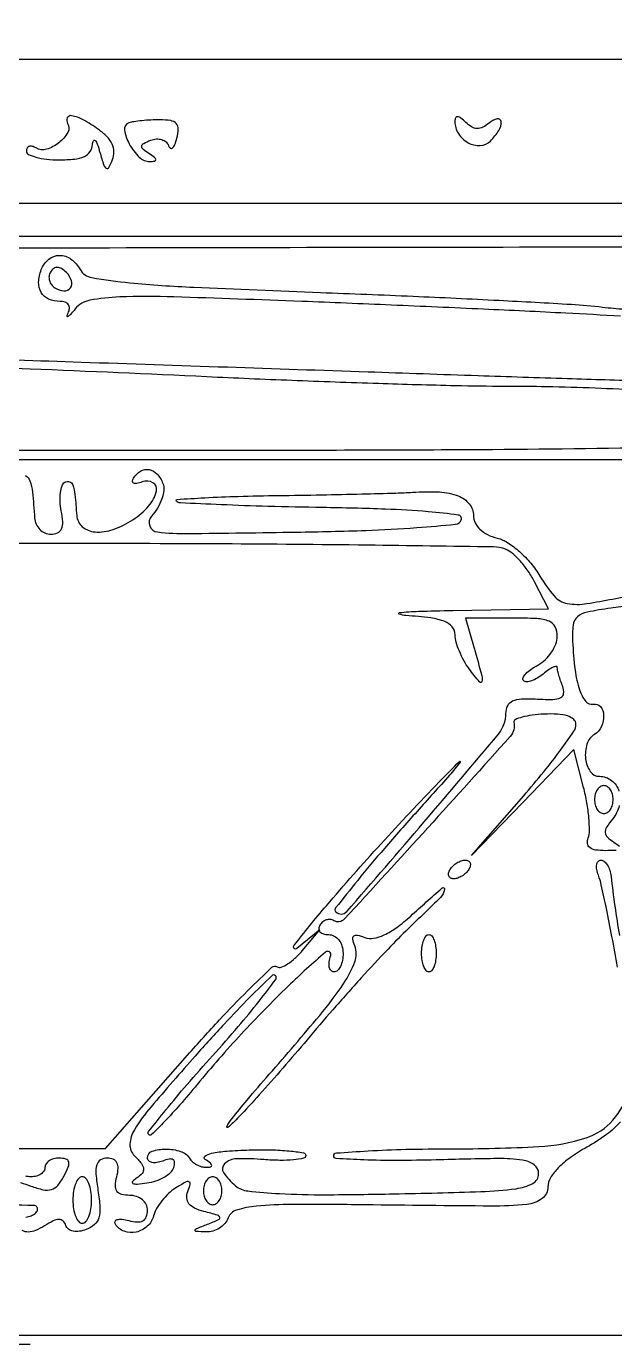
# Model space of a CAD drawing. Extents: x 0 to 960, y 2 to 508.
# Drawn here: x 625 to 688.2, y 290.5 to 431.5 of the extents above; entities that cross this region are included whole.
import ezdxf

# ---------------------------------------------------------------- set-up
doc = ezdxf.new("R2010")
doc.units = 0
doc.header["$MEASUREMENT"] = 0
doc.layers.get('0').update_dxf_attribs({"linetype": 'CONTINUOUS'})

msp = doc.modelspace()

# ---------------------------------------------------------------- linework, layer by layer
for points in [[(950.435205, 17.497208, 0.000014), (841.980241, 17.749425, 0.000448), (702.642048, 17.944951, 0.000127), (485.936462, 18), (20.872924, 18)], [(35, 483), (493.25, 483.195646, 0.000139), (665.793784, 483.317409, 0.000275), (802.789062, 483.527716, 0.00022)], [(528.327407, 270.897244, 0.00005), (624.844188, 271.243001, 0.000026), (722.113458, 271.606143, 0.197976)], [(615.383203, 80.000173, -0.000023), (732.426715, 80.015952, -0.001336)], [(693.431984, 369.001981, -0.000002), (693.690518, 368.090756, -0.000001), (693.999815, 367.000582, -0.000001), (694.309052, 365.910596, -0.000002), (694.567388, 365, -0.045609)], [(730.75, 407.863176, 0.000359), (618.101393, 407.699187, 0.003368)], [(617, 395.953165, -0.00005), (630.884439, 395.486368, -0.000035), (646.590625, 394.955642, -0.000035), (661.682431, 394.44356, -0.000072), (673.5, 394.040036, 0.000611), (683.095373, 393.722736, 0.001011), (691.195373, 393.481182, 0.000052), (698.494484, 393.279046, 0.228854)], [(688.795823, 400.4018, 0.00308), (682.932345, 400.733087, 0.000947), (674.081278, 401.161692, 0.000947), (664.174838, 401.603794, 0.001039), (654.565974, 401.994384, 0.001671), (640.836929, 402.477943, 0.016237), (635.017618, 402.474409, 0.038212), (631.820365, 402.123012, 0.17589), (630.241816, 401.189459, -0.01055), (629.732898, 400.596894, -0.078685), (629.446031, 400.363466, -0.658441), (629.36539, 400.423327, -0.059199), (629.48486, 400.75, 0.097245), (629.624291, 401.244204, 0.173569), (629.51596, 401.647196, 0.161086), (629.166886, 401.909844, 0.081585), (628.618034, 402, -0.101668), (627.393403, 402.251613, -0.15931), (626.592963, 402.95542, -0.145634), (626.32008, 404.049874, -0.080554), (626.603744, 405.409758, -0.128638), (627.401642, 406.522038, -0.172907), (628.557182, 406.944131, -0.160174), (629.78723, 406.550306, -0.108696), (630.772387, 405.442238, 0.226152), (632.032752, 404.550477, 0.01876), (636.117127, 404.00223, 0.012733), (642.97831, 403.518046, 0.00198), (656.572077, 402.960008, -0.001647), (666.509851, 402.558682, -0.002044), (675.752271, 402.11708, -0.001667), (683.509791, 401.688698, -0.015397), (686.861186, 401.388655, 0.015029), (689.22852, 401.174958, 0.03393)], [(691.122381, 392.450566, 0.003888), (686.071754, 392.677481, 0.003864), (680.882701, 392.830051, 0.005886), (676.375199, 392.874643, -0.006585), (671.048789, 392.934776, -0.001887), (662.798718, 393.167759, -0.001899), (653.492811, 393.5011, -0.002017), (644.375199, 393.89922, 0.001837), (625.398509, 394.734672, 0.000682), (598.687337, 395.775832, 0.000667)], [(606.308371, 386.035591, 0.000592), (643.542106, 386.014613, 0.001049), (671.319002, 386.090127, 0.002755), (691.239937, 386.29585, 0.000478)], [(624.896137, 383.289343, -0.176469), (625.381038, 382.726024, -0.066474), (625.659416, 381.52974, -0.007516), (625.88465, 378.75, 0.089518), (626.051282, 378.081771, 0.089555), (626.440986, 377.514063, 0.092827), (626.990791, 377.133493, 0.105474), (627.616577, 377, 0.102171), (628.340064, 377.149398, 0.187453), (628.762676, 377.565698, 0.120736), (628.900746, 378.315896, 0.032658), (628.750687, 379.523867, -0.034573), (628.629694, 380.529283, -0.043863), (628.664299, 381.463549, -0.0501), (628.83376, 382.204612, -0.174824), (629.134109, 382.582884, -0.22486), (629.634206, 382.638732, -0.228303), (629.989752, 382.28696, -0.06105), (630.218263, 381.264475, -0.007777), (630.40411, 379.013349, 0.2021), (631.009143, 377.809302, 0.158874), (632.372024, 377.247157, 0.103998), (634.319071, 377.503997, 0.060482), (636.440704, 378.553105, 0.068605), (638.118696, 380.016038, 0.119024), (638.967674, 381.647437, 0.335138), (638.590336, 382.530433, 0.225354), (637.448062, 382.618443, -0.036408), (636.868281, 382.443138, -0.155351), (636.512472, 382.474315, -0.32948), (636.393111, 382.674071, -0.1144), (636.507079, 383.011454, -0.11729), (637.269181, 383.770987, -0.182717), (638.169422, 383.942954, -0.165257), (639.025488, 383.475003, -0.094425), (639.652666, 382.462755, -0.118658), (639.748633, 381.729831, -0.056134), (639.541022, 380.793356, -0.051087), (639.088339, 379.812526, -0.050312), (638.444235, 378.938381, 0.279464), (638.242144, 377.890628, 0.283927), (639.077206, 377.238479, 0.030068), (642.40719, 377.073143, 0.001327), (653.990575, 377.225626, 0.004316), (661.430311, 377.407558, 0.010518), (666.906961, 377.704224, 0.005903), (671.073145, 378.067427, 0.295989), (671.686973, 378.558058, 0.471439), (671.370996, 379.061894, 0.010579), (668.145982, 379.412931, 0.013346), (663.542278, 379.692135, 0.004463), (656.800312, 379.860432, -0.002703), (650.926498, 379.986374, -0.00431), (645.906707, 380.16447, -0.001068), (641.533488, 380.366741, -0.186375), (641.114293, 380.552374, -0.645003), (641.183658, 380.736485, -0.002439), (644.151803, 380.914489, -0.006599), (647.735897, 381.064481, -0.00373), (652.083333, 381.156524, 0.001251), (656.6708, 381.2309, 0.001474), (661.013358, 381.324985, 0.00129), (664.680571, 381.424722, 0.009233), (666.451502, 381.51021, -0.029393), (669.35979, 381.533282, -0.079242), (671.375376, 381.105802, -0.131862), (672.557108, 380.245349, -0.171459), (673, 378.991777, 0.11668), (673.181145, 378.226098, 0.087313), (673.699797, 377.52775, 0.074317), (674.513839, 376.959472, 0.053847), (675.552783, 376.576108, -0.081212), (676.687117, 376.085822, -0.039218), (677.951809, 375.12751, -0.037141), (679.158328, 373.882537, -0.040627), (680.127939, 372.507732, 0.044671), (681.663968, 370.366712, 0.170991), (683.066659, 369.562689, 0.087917), (685.181652, 369.54917, 0.007069), (690.681984, 370.567856, -0.057921)], [(622.391752, 311.047634, 0.004455), (626.714816, 311.025115), (633.5, 311.05023), (642.300068, 321.053189, -0.006654), (645.732702, 324.851889, -0.01086), (648.754899, 327.969583, -0.004704), (651.359001, 330.4938, -0.340846), (651.916421, 330.551655, 0.230935), (652.357949, 330.507505, 0.05342), (653.046244, 330.849368, 0.044555), (653.835347, 331.45773, 0.030704), (654.616353, 332.273581), (656.5, 334.5), (654.027274, 332.5, -0.887228), (653.723273, 332.795565, -0.013844), (657.206676, 337.106302, -0.00815), (663.057828, 343.728905, -0.007304), (669.336197, 350.407265, -0.004867), (671.496434, 352.595856, -0.930722), (671.580116, 352.522922, -0.020713), (670.421491, 351.109244, -0.001405), (666.949052, 347.235293, 0.005097), (663.439457, 343.261228, 0.008449), (660.570472, 339.829512, 0.002845), (658.203249, 336.864374, 0.380245), (658.228273, 336.438394, 0.43431), (659.393229, 336.47809, 0.002284), (667.679538, 346.066019, 0.003399), (675.673052, 355.530496, 0.173809), (676.489264, 357.764001, -0.112761), (676.682474, 358.586375, -0.17287), (677.201107, 359.092415, -0.099217), (678.170128, 359.322338, -0.02359), (679.836901, 359.302349, 0.0175), (681.534214, 359.261321, 0.110489), (682.371002, 359.458056, 0.259831), (682.68363, 359.904047, 0.117884), (682.586901, 360.634136, -0.010704), (682.362222, 361.259331, -0.011833), (682.172402, 361.87312, -0.011268), (682.034964, 362.403117, -0.057863), (682, 362.704232, 0.451402), (681.879791, 362.810251, 0.079752), (681.552276, 362.714494, 0.04246), (681.061244, 362.427789, 0.019845), (680.475834, 361.979944, -0.037882), (679.851123, 361.536784, -0.054043), (679.234457, 361.251511, -0.06812), (678.714934, 361.151986, -0.212789), (678.390188, 361.276479, -0.306628), (678.332664, 361.575027, -0.083388), (678.606301, 362.000909, -0.054872), (679.155071, 362.485798, -0.030671), (679.914354, 362.954163, 0.065849), (680.712004, 363.527119, 0.055383), (681.387341, 364.319647, 0.057623), (681.846107, 365.200944, 0.091464), (682, 366.035184, 0.113989), (681.764479, 367.05485, 0.18651), (681.12269, 367.650368, 0.083027), (679.813477, 367.934295, 0.011972), (677.069806, 368), (672.139611, 368), (673.069806, 364.756602, -0.002632), (673.900779, 361.800536, -0.127903), (673.909509, 361.192044, -0.617208), (673.657117, 361.134339, -0.010513), (672.531803, 362.55887, -0.035485), (671.967438, 363.42666, -0.028679), (671.485547, 364.428504, -0.029542), (671.147641, 365.408858, -0.063618), (671.031803, 366.19774, 0.168327), (670.722268, 367.03981, 0.128784), (669.92329, 367.620956, 0.062191), (668.417078, 368.003108, 0.013603), (665.75, 368.262758, -0.073294), (665.040578, 368.418548, -0.78805), (665.060669, 368.576486, -0.019152), (667.093878, 368.72139, -0.003712), (670.77568, 368.815018), (681.05136, 369), (679.562665, 371.878819, 0.031768), (678.873617, 373.026336, 0.030455), (678.03576, 374.094456, 0.031905), (677.180109, 374.942525, 0.087914), (676.455198, 375.378819, 0.088184), (675.144562, 375.631552, 0.000434), (661.584673, 375.817528, 0.001969), (646.135517, 375.955176, 0.001243), (628.105304, 376), (581.374182, 376)], [(692, 369.634457), (687.75, 369.058609, 0.015591), (685.199425, 368.631666, 0.130385), (684.158809, 368.120829, 0.188439), (683.700486, 367.246118, 0.03982), (683.646894, 365.49138, 0.01833), (683.911354, 362.413884, 0.04951), (684.392264, 360.276548, 0.086831), (685.054825, 359.04473, 0.288702), (685.882837, 358.75, -0.286112), (686.628176, 358.488708, -0.161443), (686.974301, 357.558323, -0.114443), (686.738543, 356.344633, -0.150488), (686, 355.5, 0.178755), (685.187917, 354.461061, 0.107212), (685.035883, 352.883347, 0.121241), (685.547708, 351.518788, 0.24754), (686.531385, 351, -0.166152), (687.82066, 350.559405, -0.155519), (688.612922, 349.410353, -0.1339)], [(688.317224, 343.053026, -0.012806), (687.143011, 343.015313, -0.037637), (686.115475, 343.086059, -0.12529), (685.495308, 343.343349, -0.204236), (685.24257, 343.779367, -0.122812), (685.316518, 344.38245, 0.094155), (685.458494, 345.168688, 0.020569), (685.389094, 346.548935, 0.02073), (685.173314, 348.163925, 0.018577), (684.818633, 349.816405), (683.790252, 353.867909), (678.289644, 348.183954), (672.789037, 342.5), (678.394519, 348.920413, 0.009029), (680.54194, 351.471577, 0.012765), (682.35339, 353.824514, 0.008908), (683.764815, 355.832163, 0.149841), (684, 356.599325, 0.21795), (683.763802, 357.115449, 0.101847), (683.107722, 357.481938, 0.062913), (682.040809, 357.676933, 0.02688), (680.587868, 357.678911, 0.019512), (679.291214, 357.560059, 0.033351), (678.225676, 357.347276, 0.038037), (677.478847, 357.083249, 0.360196), (677.337868, 356.801176, -0.244138), (676.950726, 355.290888, -0.001831), (668.111327, 345.482895, -0.001544), (659.134998, 335.657138, -0.359664), (657.999033, 335.500598, 0.117313), (657.622408, 335.625414, 0.100566), (657.206558, 335.5778, 0.092806), (656.815111, 335.364183, 0.083342), (656.510081, 335.016312, 0.136093), (656.397824, 334.63036, 0.190788), (656.524436, 334.298542, 0.140899), (656.890269, 334.074611, 0.067432), (657.440983, 334, -0.12119), (658.051226, 333.849885, -0.106973), (658.555123, 333.429285, -0.093907), (658.886332, 332.785022, -0.072022), (659, 332, -0.046464), (658.92871, 331.234506, -0.06642), (658.715469, 330.5875, -0.086521), (658.401391, 330.150917, -0.196096), (658.031385, 330, -0.213703), (657.713483, 330.142375, -0.132685), (657.527093, 330.514062, -0.086319), (657.510812, 331.079585, -0.048293), (657.674831, 331.75, 0.766444), (657.126817, 332.124404, 0.014856), (653.112118, 328.471608, 0.014137), (648.090248, 323.339897, 0.01393), (643.340835, 317.907847, -0.007225), (641.475344, 315.715592, -0.012135), (639.838597, 313.936537, -0.005819), (638.442199, 312.52404, -0.412485), (638.141739, 312.524927, -0.380611), (638.122598, 312.85438, -0.002754), (639.986731, 315.184103, -0.00831), (642.242235, 317.878499, -0.005013), (645, 321, 0.006419), (647.749399, 324.129723, 0.010615), (649.979421, 326.849746, 0.004454), (651.77165, 329.17532, 0.37443), (651.743031, 329.590303, 0.41019), (651.345601, 329.593037, 0.003625), (648.995912, 327.273731, 0.009545), (646.268885, 324.436327, 0.005705), (643.130389, 320.964849, 0.004113), (638.394833, 315.515499, 0.039799), (636.596902, 313.037361, 0.124796), (636.120859, 311.497264, 0.212326), (636.595981, 310.261162, -0.027163), (637.357264, 309.412343, -0.146652), (637.587687, 308.844596, -0.211626), (637.426358, 308.362265, -0.064128), (636.823889, 307.851884, 0.059847), (636.399344, 307.498407, 0.51404), (636.439275, 307.293757, 0.129561), (636.881574, 307.217477, 0.013227), (637.947197, 307.338792, 0.04638), (638.915913, 307.568171, 0.049358), (639.80456, 307.969109, 0.054842), (640.489783, 308.470863, 0.127542), (640.833647, 309.00094, 0.079435), (640.921717, 309.535739, 0.26944), (640.752213, 309.830618, 0.183888), (640.338756, 309.896919, 0.040447), (639.63645, 309.690734, -0.050806), (639.009572, 309.52069, -0.092409), (638.480707, 309.531765, -0.141799), (638.134022, 309.715329, -0.203262), (638, 310.031385, -0.320036), (638.504298, 310.738566, -0.08491), (639.952631, 310.975925, -0.073884), (641.56532, 310.724807, -0.180743), (642.5, 310, 0.075854), (642.824567, 309.618541, 0.054031), (643.286338, 309.298248, 0.053889), (643.807626, 309.083483, 0.074131), (644.309017, 309.015313, 0.046738), (644.786183, 309.06621, 0.397908), (644.899284, 309.226757, 0.19815), (644.754733, 309.470709, 0.019879), (644.18627, 309.863717, -0.533908), (644.177643, 310.210929, -0.101421), (644.882271, 310.519428, -0.034123), (646.50711, 310.752226, -0.011023), (648.93627, 310.878757, -0.012187), (651.261132, 310.891834, -0.020202), (653.218779, 310.775913, -0.015266), (654.741666, 310.576699, -0.367919), (655, 310.273147, -0.356594), (654.763585, 309.983808, -0.02637), (653.678125, 309.822067, -0.027279), (652.225265, 309.762979, -0.016369), (650.5, 309.843488, 0.026171), (647.576616, 309.922546, 0.181486), (646.271418, 309.39463, 0.373706), (646.164803, 308.447592, 0.068835), (647.451208, 307.040493, 0.145904), (648.781489, 306.473411, 0.015392), (652.184306, 306.192322, 0.013736), (657.121183, 306.072994, 0.004411), (664.451208, 306.16189, 0.002469), (673.795946, 306.403866, 0.026561), (677.567677, 306.721197, 0.083972), (679.378114, 307.290363, 0.281784), (680, 308.306226, 0.233394), (679.522081, 309.2743, 0.130124), (678.280464, 309.79172, 0.037644), (675.613001, 309.954099, 0.003483), (668.997962, 309.812384, -0.006386), (664.779465, 309.746513, -0.010651), (661.228371, 309.812075, -0.004487), (658.274573, 309.956148, -0.398196), (657.997962, 310.25, -0.392069), (658.279859, 310.552584, -0.003448), (661.685864, 310.779688, -0.009319), (665.737504, 310.946081, -0.005602), (670.54966, 311, 0.01249), (680.018351, 311.236558, 0.066629), (685.092891, 312.175793, 0.134007), (687.97385, 314.073633, 0.122947), (689.607226, 317.232618, 0.011929)], [(688.657429, 347.868469, -0.114336), (687.926178, 346.41105, 0.032057), (687.299489, 345.549057, 0.156345), (687.149567, 344.972414, 0.189171), (687.375141, 344.480225, 0.050784), (688.064302, 343.939097, -0.035957), (688.680927, 343.483765, -0.436686)], [(688.468856, 330.518248, 0.003687), (687.873599, 333.789019, 0.004638), (687.271924, 336.808747, 0.00373), (686.725375, 339.330799, 0.036401), (686.409772, 340.374536, -0.046907), (686.235605, 340.997388, -0.086158), (686.231915, 341.52252, -0.135988), (686.392025, 341.866909, -0.219763), (686.680207, 342, -0.17674), (687.036913, 341.869846, -0.078419), (687.36994, 341.485937, -0.063371), (687.630672, 340.919603, -0.048067), (687.77257, 340.25, 0.014194), (688.674937, 333.899611, 0.021366)], [(312.184434, 96.120158, 0.00056), (356.192474, 96.028511, -0.000533), (388.125038, 95.963689, -0.000882), (415.086453, 95.832629, -0.000044), (439.392287, 95.669433, -0.197145), (439.85914, 95.474193, -0.66643), (439.749622, 95.207972, -0.000018), (386.870077, 94.953943, -0.000619), (332.900238, 94.763453, -0.000573), (277.5, 94.7, -0.0122)], [(688.771656, 313.904112, -0.058995), (687.295115, 312.531541, -0.030791), (685.176541, 311.175076, 0.025832), (683.407191, 310.066775, 0.045748), (682.094313, 308.954917, 0.058605), (681.268286, 307.889723, 0.13647), (681, 306.925076, -0.237654), (680.361326, 305.657261, -0.135563), (678.723226, 305.025649, -0.026573), (674.878531, 304.851002, -0.001151), (661.387811, 304.986461, 0.003387), (653.541661, 305.030152, 0.023514), (649.705364, 304.845001, 0.050569), (647.569175, 304.420202, 0.230728), (646.669196, 303.580322, -0.090911), (646.303961, 302.981563, -0.069573), (645.717626, 302.484866, -0.06854), (645.007687, 302.161819, -0.082588), (644.281385, 302.070285, -0.006866), (643.221166, 302.126707, -0.452508), (643.122089, 302.255953, -0.251388), (643.263524, 302.427872, -0.004198), (644.446448, 302.902281, 0.00972), (645.644933, 303.398363, 0.373376), (645.760554, 303.641296, 0.260452), (645.53623, 303.868027, 0.006344), (644.066568, 304.272341, -0.045506), (643.064687, 304.634344, -0.11433), (642.457477, 305.110827, -0.154127), (642.224528, 305.708, -0.108546), (642.333119, 306.425712, 0.026921), (642.593346, 307.230934, 0.411382), (642.461005, 307.461105, 0.198599), (642.084308, 307.414281, 0.010621), (641.027214, 306.784922, 0.04893), (640.265781, 306.1988, 0.036546), (639.547959, 305.418824, 0.037353), (638.975352, 304.574975, 0.066535), (638.657834, 303.799555, -0.144563), (637.982901, 302.681005, -0.13235), (636.785644, 302.061388, -0.140838), (635.496129, 302.145885, -0.169587), (634.557637, 302.906741, -0.236417), (634.53149, 303.19888, -0.238295), (634.749762, 303.393387, -0.095442), (635.266748, 303.429487, -0.033809), (635.99862, 303.29011, 0.047884), (636.909519, 303.143032, 0.142031), (637.521437, 303.278447, 0.181512), (637.876491, 303.690091, 0.088381), (638, 304.383369, 0.111526), (637.857214, 305.015552, 0.106194), (637.455192, 305.537997, 0.097319), (636.840498, 305.881276, 0.078984), (636.09362, 306, -0.060551), (635.214569, 306.106846, -0.182942), (634.726188, 306.44369, -0.167579), (634.55836, 307.042979, -0.049229), (634.710251, 308, 0.047866), (634.855195, 308.897473, 0.135911), (634.726896, 309.512353, 0.179144), (634.332962, 309.872337, 0.096768), (633.679502, 310, 0.135774), (632.962735, 309.801708, 0.19086), (632.563458, 309.280625, 0.091356), (632.469514, 308.288699, 0.018276), (632.690837, 306.517721, -0.023088), (632.899044, 304.710575, -0.090183), (632.774636, 303.597838, -0.139629), (632.306121, 302.86477, -0.0898), (631.437937, 302.33781, -0.055148), (630.68849, 302.141469, -0.086771), (630.025057, 302.159431, -0.112083), (629.52568, 302.384484, -0.15175), (629.238657, 302.784028, 0.122112), (628.946392, 303.245294, 0.198216), (628.520283, 303.411373, 0.108966), (627.894409, 303.260341, 0.026102), (626.953647, 302.738979, -0.037101), (625.983494, 302.228866, -0.098074), (625.220492, 302.062734, -0.123386), (624.559894, 302.215087, -0.078461)], [(624.364915, 307.372908, -0.023335), (625.481772, 307.00693, 0.034564), (626.814358, 306.603138, 0.127499), (627.686568, 306.628011, 0.148005), (628.362379, 307.066943, 0.052425), (629.016955, 308.031681, 0.023625), (629.502494, 309.052005, 0.160599), (629.545644, 309.60101, 0.272261), (629.251178, 309.903668, 0.06697), (628.535184, 310, 0.063296), (627.94822, 309.925396, 0.081304), (627.45096, 309.70625, 0.098371), (627.118227, 309.381368, 0.151449), (627, 309, -0.148195), (626.884432, 308.618646, -0.098894), (626.559375, 308.29375, -0.082425), (626.073457, 308.074694, -0.064853), (625.5, 308, -0.067717), (624.926643, 308.078009, -0.084381)], [(624.94976, 303.664069, 0.064597), (625.518765, 303.811751, 0.074632), (625.958174, 304.070355, 0.141215), (626.191441, 304.404612, 0.508581), (625.832878, 304.915177, 0.001208), (615.29643, 305.074764, 0.00633)], [(625.423302, 290, 0.000404), (570.540191, 289.955625, 0.003504)]]:
    msp.add_lwpolyline(points, format="xyb")
for points in [[(5.998407, 426.25), (5.996813, 402.5), (14.248407, 402.5), (22.5, 402.5), (22.753164, 248.25), (23.006328, 94), (14.503164, 94), (6, 94), (6, 75.513061), (6, 57.026122), (16.25, 57.412259, -0.009139), (24.444737, 57.571062, -0.000017), (159.275, 57.714579, -0.000125), (310.797984, 57.832731, -0.000078), (488.75, 57.899198), (951, 58), (951, 254), (951, 450), (478.5, 450), (6, 450)], [(629.429973, 421.113307, -0.273619), (629.448989, 420.133746, -0.098762), (628.503329, 419.037176, -0.0913), (627.147734, 418.331132, -0.216191), (626.043805, 418.472927, 0.069074), (625.644292, 418.649256, 0.143434), (625.306618, 418.646823, 0.190229), (625.0842, 418.471299, 0.13245), (625, 418.159017, 0.28355), (625.228357, 417.788717, 0.049582), (626.028125, 417.481711, 0.040989), (627.158816, 417.269519, 0.0259), (628.5, 417.2, 0.025517), (630.162187, 417.284884, 0.082121), (631.227247, 417.574977, 0.136131), (631.839743, 418.091289, 0.13569), (632.09968, 418.85, -0.090819), (632.198594, 419.251624, -0.535427), (632.374635, 419.280937, -0.103839), (632.6189, 418.878652, -0.016776), (632.89572, 418, 0.010127), (633.306072, 416.634418, 0.186846), (633.585667, 416.289795, 0.425096), (633.869664, 416.372734, 0.028963), (634.254154, 417.222634, 0.098612), (634.40011, 418.071161, 0.103077), (634.205419, 418.896442, 0.084749), (633.650431, 419.696978, 0.046156), (632.735608, 420.472634, 0.026514), (631.100394, 421.493274, 0.078547), (629.860536, 421.943344, 0.34238), (629.39694, 421.708842, 0.254364)], [(671, 421.322445, 0.143583), (671.383203, 420.015519, 0.125252), (672.428053, 419.039878, 0.138335), (673.729093, 418.739325, 0.186493), (674.823794, 419.223794, 0.05412), (675.732749, 420.35413, 0.162855), (675.970856, 421.301421, 0.468199), (675.554248, 421.597839, 0.109272), (674.676206, 421.146238, -0.05617), (673.99033, 420.696382, -0.125475), (673.385791, 420.562063, -0.128718), (672.800892, 420.73472, -0.060657), (672.176206, 421.223794, 0.028359), (671.65163, 421.692016, 0.148149), (671.295775, 421.833257, 0.320237), (671.08058, 421.705383, 0.104073)], [(636.00799, 421.16933, 0.363035), (635.540516, 420.411234, 0.089624), (636.040717, 418.91528, 0.073355), (637.126575, 417.480661, 0.199863), (638.285184, 417.015313, 0.042509), (638.788334, 417.064562, 0.401054), (638.90402, 417.224762, 0.201346), (638.759593, 417.468581, 0.018418), (638.166154, 417.876149, -0.031075), (637.519, 418.345133, -0.258173), (637.390532, 418.670306, -0.245107), (637.595807, 418.964138, -0.028472), (638.351547, 419.304659, -0.074492), (638.96132, 419.439544, -0.091865), (639.538878, 419.373284, -0.105774), (639.994085, 419.119731, -0.1333), (640.260129, 418.719613, 0.161304), (640.453451, 418.460829, 0.347201), (640.686757, 418.474614, 0.117341), (640.941091, 418.83866, 0.030113), (641.16574, 419.52579, 0.054868), (641.310811, 420.511316, 0.198185), (641.094844, 421.094304, 0.169449), (640.499666, 421.411012, 0.038345), (639.341004, 421.5, 0.012535), (638.371986, 421.475703, 0.012188), (637.396267, 421.402866, 0.012177), (636.542428, 421.297102, 0.043567)], [(627.596556, 405.156231, 0.105525), (627.439393, 404.716563, 0.099247), (627.470283, 404.240657, 0.096292), (627.684746, 403.801911, 0.09291), (628.050219, 403.468963, 0.116221), (629.032006, 403.141241, 0.258096), (629.731074, 403.448742, 0.251496), (629.853466, 404.214666, 0.113251), (629.296201, 405.103799, 0.053431), (628.785686, 405.515485, 0.136091), (628.335356, 405.655459, 0.169261), (627.940704, 405.531428, 0.094625)], [(686, 348.5, 0.064853), (686.074694, 347.926543, 0.082425), (686.29375, 347.440625, 0.098894), (686.618646, 347.115568, 0.148195), (687, 347, 0.148195), (687.381354, 347.115568, 0.098894), (687.70625, 347.440625, 0.082425), (687.925306, 347.926543, 0.064853), (688, 348.5, 0.064853), (687.925306, 349.073457, 0.082425), (687.70625, 349.559375, 0.098894), (687.381354, 349.884432, 0.148195), (687, 350, 0.148195), (686.618646, 349.884432, 0.098894), (686.29375, 349.559375, 0.082425), (686.074694, 349.073457, 0.064853)], [(672.5, 341, -0.064269), (672.189439, 340.617474, -0.051777), (671.769763, 340.29375, -0.053414), (671.310186, 340.073533, -0.085235), (670.881966, 340, -0.117858), (670.550471, 340.079239, -0.186277), (670.357263, 340.29375, -0.154201), (670.338175, 340.617617, -0.076764), (670.5, 341, -0.064269), (670.810561, 341.382526, -0.051777), (671.230237, 341.70625, -0.053414), (671.689814, 341.926467, -0.085235), (672.118034, 342, -0.117858), (672.449529, 341.920761, -0.186277), (672.642737, 341.70625, -0.154201), (672.661825, 341.382383, -0.076764)], [(666, 334.641483, 0.011943), (663.832482, 332.456489, 0.00471), (660.950846, 329.35132, 0.004658), (657.89876, 325.936328, 0.005809), (655.130539, 322.705303, -0.004323), (652.536577, 319.659397, -0.004987), (650.009712, 316.801814, -0.004488), (647.824362, 314.422846, -0.028869), (646.642286, 313.296877, -0.830146), (646.522984, 313.393814, -0.040869), (647.070188, 314.230958, -0.0105), (648.694168, 316.232503, -0.003829), (651.074297, 319, 0.00469), (656.489799, 325.31885, 0.028), (659.091573, 328.79004, 0.058154), (660.260779, 331.085858, 0.182298), (660.250953, 332.788411, -0.042314), (660.041517, 333.511761, -0.274389), (660.162384, 333.855253, -0.23666), (660.544307, 333.945518, -0.033443), (661.339927, 333.699799, 0.135523), (662.272988, 333.609005, 0.066127), (663.423041, 333.97039, 0.049705), (664.759955, 334.764261, 0.025759), (666.263536, 335.996877, -0.003805), (669.621988, 339.005965, -0.716105), (669.901464, 338.845974, -0.151229), (669.445412, 337.995519, -0.003216)], [(669, 332, -0.037431), (668.942582, 331.234084, -0.056229), (668.769196, 330.5875, -0.073811), (668.515252, 330.145709, -0.229337), (668.214286, 330, -0.229337), (667.913319, 330.145709, -0.073811), (667.659375, 330.5875, -0.056229), (667.485989, 331.234084, -0.037431), (667.428571, 332, -0.037431), (667.485989, 332.765916, -0.056229), (667.659375, 333.4125, -0.073811), (667.913319, 333.854291, -0.229337), (668.214286, 334, -0.229337), (668.515252, 333.854291, -0.073811), (668.769196, 333.4125, -0.056229), (668.942582, 332.765916, -0.037431)], [(630, 305.5, 0.038131), (630.073116, 304.542644, 0.057076), (630.29375, 303.734375, 0.074992), (630.617064, 303.182831, 0.226478), (631, 303, 0.226478), (631.382936, 303.182831, 0.074992), (631.70625, 303.734375, 0.057076), (631.926884, 304.542644, 0.038131), (632, 305.5, 0.038131), (631.926884, 306.457356, 0.057076), (631.70625, 307.265625, 0.074992), (631.382936, 307.817169, 0.226478), (631, 308, 0.226478), (630.617064, 307.817169, 0.074992), (630.29375, 307.265625, 0.057076), (630.073116, 306.457356, 0.038131)], [(644, 306.5, 0.064853), (644.074694, 305.926543, 0.082425), (644.29375, 305.440625, 0.098894), (644.618646, 305.115568, 0.148195), (645, 305, 0.148195), (645.381354, 305.115568, 0.098894), (645.70625, 305.440625, 0.082425), (645.925306, 305.926543, 0.064853), (646, 306.5, 0.064853), (645.925306, 307.073457, 0.082425), (645.70625, 307.559375, 0.098894), (645.381354, 307.884432, 0.148195), (645, 308, 0.148195), (644.618646, 307.884432, 0.098894), (644.29375, 307.559375, 0.082425), (644.074694, 307.073457, 0.064853)]]:
    msp.add_lwpolyline(points, format="xyb", close=True)
for points in [[(858.792064, 420.25), (858.5, 412.5), (657.750833, 412.5), (457.001667, 412.5), (457.000833, 420.25), (457, 428), (658.042064, 428), (859.084129, 428)], [(929, 234.5), (929, 60), (477.5, 60), (26, 60), (26, 234.5), (26, 409), (477.5, 409), (929, 409)]]:
    msp.add_lwpolyline(points, close=True)
for points in [[(702.806973, 385), (641.153487, 384.996829), (579.5, 384.993658)], [(586, 291), (656.519557, 291), (727.039114, 291)]]:
    msp.add_lwpolyline(points)

doc.saveas('drawing.dxf')
